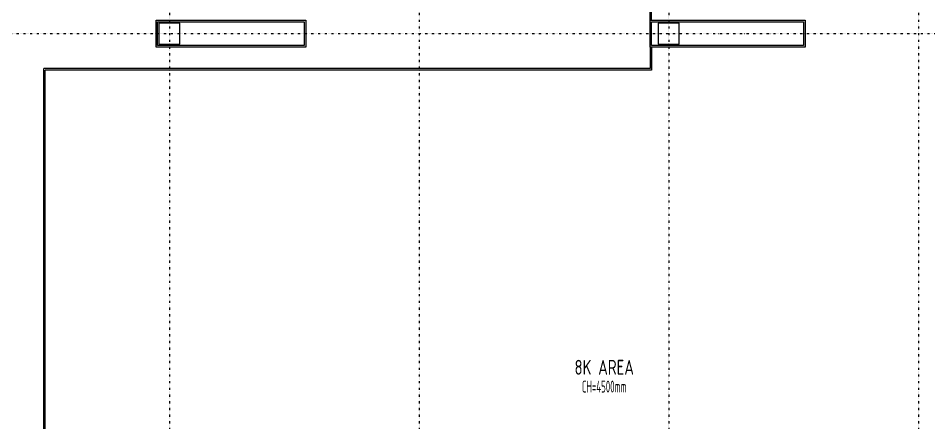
# Model space of a CAD drawing. Extents: x -32000 to 377127, y -29000 to 131250.
# Drawn here: x 204913 to 235550, y 16899 to 30520 of the extents above; entities that cross this region are included whole.
import ezdxf
from ezdxf.enums import TextEntityAlignment as Align

# ---------------------------------------------------------------- set-up
doc = ezdxf.new("R2010")
doc.units = 0
doc.header["$LTSCALE"] = 250
doc.linetypes.add('H12PL3$0$JJP_三點線', pattern=[0.9, 0.3, -0.15, 0, -0.15, 0, -0.15, 0, -0.15])
for name, color, linetype in [('H12PL3$0$S-COL', 252, 'Continuous'), ('H12PL3$0$S-GRID', 252, 'Continuous'), ('XFDP30$0$A-CR-TT2 (8K)', 1, 'Continuous'), ('XFDP30$0$A-CR-TXT (8K)', 2, 'Continuous'), ('XFDP30$0$A-W-P1S (50K)', 2, 'Continuous'), ('XFDP30$0$A-W-P1S (8K)', 2, 'Continuous'), ('XFDP30$0$A-W-P2D (8K於 50K時拆除)', 2, 'Continuous')]:
    doc.layers.add(name, color=color, linetype=linetype)
doc.styles.add('XFDP30$0$AA-TXT', font='isocp.shx', dxfattribs={"width": 0.8, "bigfont": 'china.shx'})

# ---------------------------------------------------------------- blocks, each defined once
blk = doc.blocks.new('XFDP30')
at = {"layer": 'XFDP30$0$A-W-P1S (50K)'}
for points in [[(209550, 30450), (214590, 30450), (214590, 29550), (209550, 29550)], [(209600, 30400), (214540, 30400), (214540, 29600), (209600, 29600)]]:
    blk.add_lwpolyline(points, close=True, dxfattribs=at)
at = {"layer": 'XFDP30$0$A-W-P1S (8K)'}
for points in [[(226175, 30450), (231390, 30450), (231390, 29550), (226175, 29550)], [(226225, 30400), (231340, 30400), (231340, 29600), (226225, 29600)]]:
    blk.add_lwpolyline(points, close=True, dxfattribs=at)
at = {"layer": 'XFDP30$0$A-W-P2D (8K於 50K時拆除)'}
for p, q in [((226175, 30450), (226175, 37225)), ((226225, 30450), (226225, 37175)), ((226175, 29550), (226175, 28825)), ((226225, 29550), (226225, 28775)), ((226175, 28825), (205775, 28825, 0)), ((205775, 14550, 0), (205775, 28825, 0)), ((226225, 28775), (205825, 28775, 0)), ((205825, 14550, 0), (205825, 28775, 0))]:
    blk.add_line(p, q, dxfattribs=at)
at = {"layer": 'XFDP30$0$A-CR-TT2 (8K)', "style": 'XFDP30$0$AA-TXT', "width": 0.6}
blk.add_text('CH=4500mm', height=400, dxfattribs=at).set_placement((224630, 18118), align=Align.MIDDLE)
at = {"layer": 'XFDP30$0$A-CR-TXT (8K)', "style": 'XFDP30$0$AA-TXT', "width": 0.8}
blk.add_text('8K AREA', height=500, dxfattribs=at).set_placement((224630, 18768), align=Align.MIDDLE)
blk = doc.blocks.new('H12PL3')
at = {"layer": 'H12PL3$0$S-COL', "lineweight": 0, "flags": 128}
for points in [[(209650, 29650), (210350, 29650), (210350, 30350), (209650, 30350)], [(226450, 29650), (227150, 29650), (227150, 30350), (226450, 30350)]]:
    blk.add_lwpolyline(points, close=True, dxfattribs=at)
at = {"layer": 'H12PL3$0$S-GRID', "linetype": 'H12PL3$0$JJP_三點線', "lineweight": 0}
for p, q in [((210000, 128250), (210000, -28000)), ((218400, 128250), (218400, -28000)), ((226800, 128250), (226800, -28000)), ((235200, 128250), (235200, -28000)), ((-29000, 30000), (289600, 30000))]:
    blk.add_line(p, q, dxfattribs=at)
blk.add_blockref('XFDP30', (0, 0))

msp = doc.modelspace()

# ---------------------------------------------------------------- block references
msp.add_blockref('H12PL3', (0, 0))

doc.saveas('drawing.dxf')
